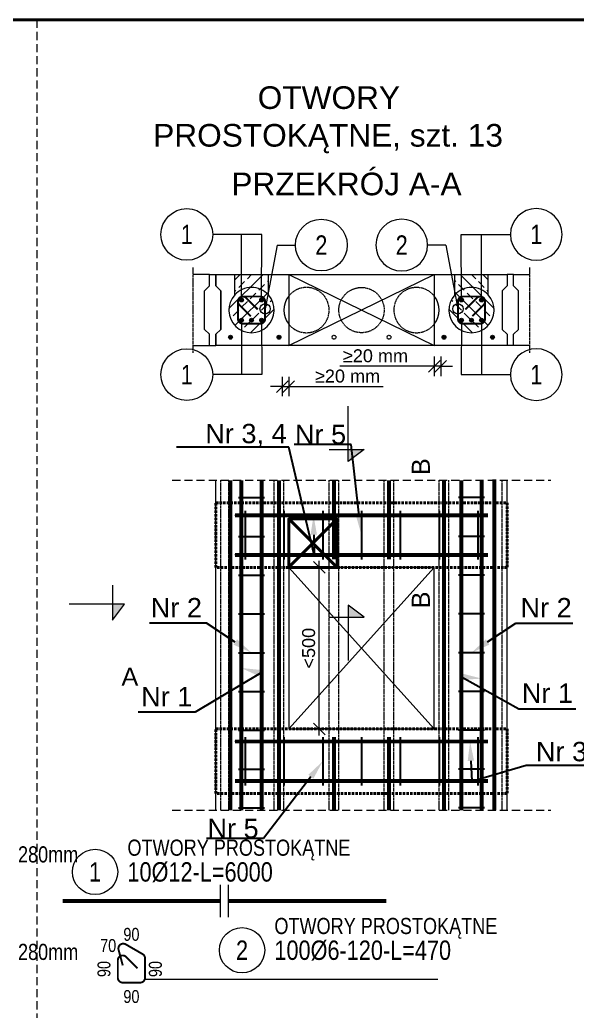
# Model space of a CAD drawing. Header units: millimetres. Extents: x 647 to 146539, y -131215 to 59.
# Drawn here: x 92088 to 93810, y -30166 to -27098 of the extents above; entities that cross this region are included whole.
import ezdxf
from ezdxf import colors
from ezdxf.entities.mleader import LeaderData, LeaderLine
from ezdxf.enums import TextEntityAlignment as Align
from ezdxf.math import Vec2, Vec3

# ---------------------------------------------------------------- set-up
doc = ezdxf.new("R2010")
doc.units = ezdxf.units.MM
doc.linetypes.add('DASHED', pattern=[0.75, 0.5, -0.25])
doc.layers.get('Defpoints').update_dxf_attribs({"color": 2, "lineweight": 50})
for name, color, linetype, lineweight in [('e-cad_cienkie', 4, 'Continuous', 9), ('e-cad_opisy', 2, 'Continuous', 18), ('e-cad_prety_przekroj', 4, 'Continuous', 9), ('e-cad_prety_widok', 1, 'Continuous', 40), ('e-cad_strzemiona', 6, 'Continuous', 25), ('G-Bloki', 221, 'Continuous', 5), ('G-Cienka', 4, 'Continuous', 9), ('G-Elementy konstrukcyjne', 1, 'Continuous', 40), ('G-Kreskowanie', 9, 'Continuous', 5), ('G-Obrys', 3, 'Continuous', 20), ('G-Opisy', 2, 'Continuous', 18), ('G-Przerywana', 8, 'DASHED', 15), ('G-Ramka', 5, 'Continuous', 40), ('G-Wymiary', 4, 'Continuous', 9)]:
    doc.layers.add(name, color=color, linetype=linetype, lineweight=lineweight)
doc.layers.add('e-cad_rzutnie', color=61, linetype='Continuous', lineweight=5, plot=False)
doc.styles.add('Arial-GG', font='arial.ttf')
doc.styles.add('e-cad_1', font='arial.ttf')
doc.dimstyles.new('e-cad_1_20_[mm]', dxfattribs={"dimscale": 20, "dimtxt": 2, "dimasz": 1.8, "dimexe": 1.5, "dimexo": 0, "dimgap": 0.6, "dimtad": 1, "dimdec": 1, "dimrnd": 1, "dimtxsty": 'Arial-GG', "dimblk": 'OBLIQUE', "dimcen": 0, "dimdle": 1, "dimclrd": 4, "dimclre": 4, "dimclrt": 7, "dimadec": 1, "dimazin": 0, "dimtfac": 1, "dimtdec": 1, "dimtix": 1, "dimtmove": 0, "dimatfit": 2, "dimfxl": 1.5, "dimfxlon": 1, "dimlwd": -1, "dimlwe": -1, "dimarcsym": 0})

# ---------------------------------------------------------------- blocks, each defined once
blk = doc.blocks.new('e-cad_ZelbetOpis_7')
blk.add_circle((5, 4.5), 3.5)
at = {"layer": 'e-cad_opisy', "style": 'e-cad_1', "width": 0.8}
blk.add_attdef('NR', text='', height=3, dxfattribs=at).set_placement((5, 3), align=Align.CENTER)
for tag, p in [('OPIS_1', (10, 3)), ('UWAGI', (10, -6))]:
    blk.add_attdef(tag, p, '', height=3, dxfattribs=at)
at = {"layer": 'e-cad_opisy', "style": 'e-cad_1', "width": 0.8, "flags": 1}
for tag, p in [('SREDNICA', (0, -15)), ('DLUGOSC', (0, -20)), ('SZT', (0, -25)), ('GATUNEK_STALI', (0, -30)), ('KLASA_STALI', (0, -35)), ('OPIS_2', (0, -40)), ('KOD', (0, -50)), ('HAK_1', (0, -55)), ('HAK_2', (0, -60)), ('A', (0, -65)), ('B', (0, -70)), ('C', (0, -75)), ('D', (0, -80)), ('E', (0, -85)), ('F', (0, -90)), ('R', (0, -95)), ('HAK_1_DLUGOSC', (0, -100)), ('HAK_2_DLUGOSC', (0, -105)), ('KIERUNEK', (0, -110))]:
    blk.add_attdef(tag, p, '', height=3, dxfattribs=at)
at = {"layer": 'e-cad_rzutnie', "style": 'e-cad_1', "width": 0.8}
blk.add_attdef('POZYCJA', (10, 7), '', height=2.5, dxfattribs=at)
blk = doc.blocks.new('e-cad_ZelbetOpisNiezliczalny_1P')
at = {"layer": 'e-cad_cienkie'}
blk.add_circle((4, 0), 4, dxfattribs=at)
at = {"layer": 'e-cad_opisy', "ltscale": 0.04, "style": 'e-cad_1', "width": 0.8}
for tag, p in [('OPIS', (-1, 1)), ('UWAGI', (-1, -3))]:
    blk.add_attdef(tag, text='', height=2, dxfattribs=at).set_placement(p, align=Align.RIGHT)
blk.add_attdef('NR', text='', height=3, dxfattribs=at).set_placement((4, 0), align=Align.MIDDLE_CENTER)
blk = doc.blocks.new('_Oblique')
at = {"color": 0, "linetype": 'ByBlock', "lineweight": -2}
blk.add_line((-0.5, -0.5), (0.5, 0.5), dxfattribs=at)
blk = doc.blocks.new('*D734')
at = {"layer": 'Defpoints', "color": 0, "ltscale": 5, "transparency": 16777216}
for p in [(92898.9, -28080.5), (92918.9, -28080.5), (92918.9, -28233.3)]:
    blk.add_point(p, dxfattribs=at)
at = {"layer": 'G-Wymiary', "color": 4, "ltscale": 5, "transparency": 16777216}
for p, q in [((92898.9, -28203.3), (92898.9, -28263.3)), ((92918.9, -28203.3), (92918.9, -28263.3)), ((92898.9, -28233.3), (92862.9, -28233.3)), ((92898.9, -28233.3), (92918.9, -28233.3)), ((92918.9, -28233.3), (93210.6, -28233.3))]:
    blk.add_line(p, q, dxfattribs=at)
at = {"layer": 'G-Wymiary', "color": 4, "ltscale": 5, "transparency": 16777216, "xscale": 36, "yscale": 36, "zscale": 36}
blk.add_blockref('_Oblique', (92898.9, -28233.3), dxfattribs=at)
at = {"layer": 'G-Wymiary', "color": 4, "ltscale": 5, "transparency": 16777216, "xscale": 36, "yscale": 36, "zscale": 36, "rotation": 180}
blk.add_blockref('_Oblique', (92918.9, -28233.3), dxfattribs=at)
at = {"layer": 'G-Wymiary', "color": 7, "ltscale": 5, "transparency": 16777216, "insert": (93100.7, -28200.9), "char_height": 40, "attachment_point": 5, "style": 'Arial-GG'}
blk.add_mtext('≥20 mm', dxfattribs=at)
blk = doc.blocks.new('*D735')
at = {"layer": 'Defpoints', "color": 0, "ltscale": 0.8, "transparency": 16777216}
for p in [(93013, -28792.9), (93552.5, -28792.9), (93552.5, -29292.9)]:
    blk.add_point(p, dxfattribs=at)
at = {"layer": 'G-Cienka', "color": 4, "ltscale": 0.8, "transparency": 16777216}
for p, q in [((93013, -29312.9), (93013, -28772.9)), ((93043, -28792.9), (92983, -28792.9)), ((93043, -29292.9), (92983, -29292.9))]:
    blk.add_line(p, q, dxfattribs=at)
at = {"layer": 'G-Cienka', "color": 4, "ltscale": 0.8, "transparency": 16777216, "xscale": 36, "yscale": 36, "zscale": 36}
for p, rotation in [((93013, -28792.9), 90), ((93013, -29292.9), 270)]:
    blk.add_blockref('_Oblique', p, dxfattribs=dict(at, rotation=rotation))
at = {"layer": 'G-Cienka', "color": 7, "ltscale": 0.8, "transparency": 16777216, "insert": (92980.5, -29042.9), "char_height": 40, "attachment_point": 5, "rotation": 90, "style": 'Arial-GG'}
blk.add_mtext('<500', dxfattribs=at)
blk = doc.blocks.new('*U2')
at = {"layer": 'G-Opisy'}
blk.add_hatch(color=2, dxfattribs=at).paths.add_polyline_path([(0, 0), (0, 250), (-186, 250)])
at = {"layer": 'G-Opisy', "color": 2}
blk.add_lwpolyline([(0, 544), (0, 0), (-186, 250), (671, 250)], dxfattribs=at)
at = {"layer": 'G-Opisy', "color": 2, "style": 'Arial-GG', "flags": 4}
blk.add_attdef('KOTA_WYSOKOŚCIOWA', (-185, 293), '', height=200, dxfattribs=at)
blk = doc.blocks.new('*D740')
at = {"layer": 'Defpoints', "color": 0, "ltscale": 5, "transparency": 16777216}
for p in [(93368.9, -28080.5), (93388.9, -28080.5), (93388.9, -28170.5)]:
    blk.add_point(p, dxfattribs=at)
at = {"layer": 'G-Wymiary', "color": 4, "ltscale": 5, "transparency": 16777216}
for p, q in [((93368.9, -28140.5), (93368.9, -28200.5)), ((93388.9, -28140.5), (93388.9, -28200.5)), ((93368.9, -28170.5), (93077.1, -28170.5)), ((93388.9, -28170.5), (93368.9, -28170.5)), ((93388.9, -28170.5), (93424.9, -28170.5))]:
    blk.add_line(p, q, dxfattribs=at)
at = {"layer": 'G-Wymiary', "color": 4, "ltscale": 5, "transparency": 16777216, "xscale": 36, "yscale": 36, "zscale": 36}
blk.add_blockref('_Oblique', (93368.9, -28170.5), dxfattribs=at)
at = {"layer": 'G-Wymiary', "color": 4, "ltscale": 5, "transparency": 16777216, "xscale": 36, "yscale": 36, "zscale": 36, "rotation": 180}
blk.add_blockref('_Oblique', (93388.9, -28170.5), dxfattribs=at)
at = {"layer": 'G-Wymiary', "color": 7, "ltscale": 5, "transparency": 16777216, "insert": (93187, -28138.1), "char_height": 40, "attachment_point": 5, "style": 'Arial-GG'}
blk.add_mtext('≥20 mm', dxfattribs=at)
blk = doc.blocks.new('*U174')
at = {"ltscale": 2}
blk.add_point((75, 75), dxfattribs=at)
at = {"layer": 'G-Elementy konstrukcyjne', "ltscale": 10}
blk.add_lwpolyline([(0, 0), (150, 0), (150, 150), (0, 150)], close=True, dxfattribs=at)
for points in [[(0, 150), (150, 0)], [(0, 0.5), (150, 150)]]:
    blk.add_lwpolyline(points, dxfattribs=at)
blk = doc.blocks.new('*U651')
at = {"layer": 'G-Ramka', "color": 5}
blk.add_lwpolyline([(25, 282), (25, 5), (561.23, 5), (561.23, 282)], close=True, dxfattribs=at)

msp = doc.modelspace()

# ---------------------------------------------------------------- hatches: boundary and pattern name
at = {"layer": 'e-cad_prety_przekroj', "ltscale": 0.8}
h = msp.add_hatch(color=256, dxfattribs=at)
edge = h.paths.add_edge_path()
edge.add_arc((92772.66, -27965.3), 6, 0, 360)
h = msp.add_hatch(color=256, dxfattribs=at)
edge = h.paths.add_edge_path()
edge.add_arc((92835.06, -27965.3), 6, 0, 360)
h = msp.add_hatch(color=256, dxfattribs=at)
edge = h.paths.add_edge_path()
edge.add_arc((93452.66, -27965.3), 6, -270, 90, ccw=False)
h = msp.add_hatch(color=256, dxfattribs=at)
edge = h.paths.add_edge_path()
edge.add_arc((93515.06, -27965.3), 6, -270, 90, ccw=False)
h = msp.add_hatch(color=256, dxfattribs=at)
edge = h.paths.add_edge_path()
edge.add_arc((92772.66, -28027.7), 6, 0, 360)
h = msp.add_hatch(color=256, dxfattribs=at)
edge = h.paths.add_edge_path()
edge.add_arc((92803.85, -28027.7), 6, 0, 360)
h = msp.add_hatch(color=256, dxfattribs=at)
edge = h.paths.add_edge_path()
edge.add_arc((92835.06, -28027.7), 6, 0, 360)
h = msp.add_hatch(color=256, dxfattribs=at)
edge = h.paths.add_edge_path()
edge.add_arc((93452.66, -28027.7), 6, -270, 90, ccw=False)
h = msp.add_hatch(color=256, dxfattribs=at)
edge = h.paths.add_edge_path()
edge.add_arc((93483.85, -28027.7), 6, -270, 90, ccw=False)
h = msp.add_hatch(color=256, dxfattribs=at)
edge = h.paths.add_edge_path()
edge.add_arc((93515.06, -28027.7), 6, -270, 90, ccw=False)
at = {"layer": 'G-Kreskowanie', "ltscale": 5}
h = msp.add_hatch(dxfattribs=at)
h.set_pattern_fill('ANSI33', color=256, scale=200, style=0)
h.set_pattern_definition([(45, (-1574964.615, 681885.367), (-35.355339, 35.355339), []), (45, (-1574929.26, 681885.367), (-35.355339, 35.355339), [25, -12.5])])
h.paths.add_polyline_path([(92751.86, -27949.64), (92751.86, -27886.5), (92855.86, -27886.5), (92855.86, -27949.64, -2.2473365)])
h = msp.add_hatch(dxfattribs=at)
h.set_pattern_fill('ANSI33', color=256, scale=200, angle=180, style=0)
h.set_pattern_definition([(135, (1761252.345, 681885.367), (35.355339, 35.355339), []), (135, (1761216.99, 681885.367), (35.355339, 35.355339), [25, -12.5])])
h.paths.add_polyline_path([(93535.86, -27949.64), (93535.86, -27886.5), (93431.86, -27886.5), (93431.86, -27949.64, 2.2473365)])
at = {"layer": 'G-Obrys'}
for points in [[(92744.86, -28080.5, 1), (92732.86, -28080.5, 1)], [(92894.86, -28080.5, 1), (92882.86, -28080.5, 1)], [(93404.86, -28080.5, 1), (93392.86, -28080.5, 1)], [(93554.86, -28080.5, 1), (93542.86, -28080.5, 1)]]:
    msp.add_hatch(color=256, dxfattribs=at).paths.add_polyline_path(points)

# ---------------------------------------------------------------- linework, layer by layer
at = {"layer": 'e-cad_cienkie', "ltscale": 0.8}
for p, q in [((92883.07, -27795.29), (92845.86, -27992.6)), ((93404.66, -27795.29), (93441.86, -27992.6))]:
    msp.add_line(p, q, dxfattribs=at)
for points in [[(92835.41, -27762.42), (92683.79, -27762.42), (92683.79, -27762.42)], [(92772.66, -27965.3), (92773.01, -27762.42)], [(92835.06, -27965.3), (92835.41, -27762.42)], [(93452.66, -27965.3), (93452.32, -27762.42)], [(93452.32, -27762.42), (93603.94, -27762.42), (93603.94, -27762.42)], [(93515.06, -27965.3), (93514.72, -27762.42)], [(92883.07, -27795.29), (92939.63, -27795.29), (92939.63, -27795.29)], [(93404.66, -27795.29), (93348.1, -27795.29), (93348.1, -27795.29)], [(92772.66, -28022.6), (92773.01, -28196.1)], [(92835.06, -28022.6), (92835.41, -28196.1)], [(93452.66, -28022.6), (93452.32, -28196.1)], [(93515.06, -28022.6), (93514.72, -28196.1)], [(92835.41, -28196.1), (92683.79, -28196.1), (92683.79, -28196.1)], [(93452.32, -28196.1), (93603.94, -28196.1), (93603.94, -28196.1)], [(92707.8, -29875.24), (92707.8, -29775.24)], [(92732.8, -29875.24), (92732.8, -29775.24)], [(92474.56, -30067.59), (93379.71, -30067.59)]]:
    msp.add_lwpolyline(points, dxfattribs=at)
for centre in [(92845.86, -27992.6), (93441.86, -27992.6)]:
    msp.add_circle(centre, 16, dxfattribs=at)
at = {"layer": 'e-cad_prety_przekroj', "ltscale": 0.8}
for centre in [(92772.66, -27965.3), (92835.06, -27965.3), (93452.66, -27965.3), (93515.06, -27965.3), (92772.66, -28027.7), (92803.85, -28027.7), (92835.06, -28027.7), (93452.66, -28027.7), (93483.85, -28027.7), (93515.06, -28027.7)]:
    msp.add_circle(centre, 6, dxfattribs=at)
at = {"layer": 'e-cad_prety_widok', "ltscale": 0.8}
for points in [[(92220.3, -29825.24, 12, 12, 0), (92707.8, -29825.24, 0, 0, 0)], [(92732.8, -29825.24, 12, 12, 0), (93220.3, -29825.24, 0, 0, 0)]]:
    msp.add_lwpolyline(points, format="xyseb", dxfattribs=at)
at = {"layer": 'e-cad_strzemiona', "ltscale": 5}
for p, q in [((92783.86, -28617.93), (92783.86, -28767.93)), ((92903.86, -28617.93), (92903.86, -28767.93)), ((93023.86, -28617.93), (93023.86, -28767.93)), ((93143.86, -28617.93), (93143.86, -28767.93)), ((93263.86, -28617.93), (93263.86, -28767.93)), ((93383.86, -28617.93), (93383.86, -28767.93)), ((93503.86, -28617.93), (93503.86, -28767.93)), ((92783.86, -29317.93), (92783.86, -29467.93)), ((92903.86, -29317.93), (92903.86, -29467.93)), ((93023.86, -29317.93), (93023.86, -29467.93)), ((93143.86, -29317.93), (93143.86, -29467.93)), ((93263.86, -29317.93), (93263.86, -29467.93)), ((93383.86, -29317.93), (93383.86, -29467.93)), ((93503.86, -29317.93), (93503.86, -29467.93))]:
    msp.add_line(p, q, dxfattribs=at)
at = {"layer": 'e-cad_strzemiona', "ltscale": 0.8}
for points in [[(92822.83, -27994.25, 6, 6, 0), (92787.47, -27958.89, 6, 6, 0.6681786), (92761.86, -27969.5, 6, 6, 0), (92761.86, -28023.5, 6, 6, 0.4142136), (92776.86, -28038.5, 6, 6, 0), (92830.86, -28038.5, 6, 6, 0.4142136), (92845.86, -28023.5, 6, 6, 0), (92845.86, -27969.5, 6, 6, 0.4142136), (92830.86, -27954.5, 6, 6, 0), (92776.86, -27954.5, 6, 6, 0.6681786), (92766.26, -27980.11, 6, 6, 0), (92801.61, -28015.46, 0, 0, 0)], [(93464.9, -27994.25, 6, 6, 0), (93500.26, -27958.89, 6, 6, -0.6681786), (93525.86, -27969.5, 6, 6, 0), (93525.86, -28023.5, 6, 6, -0.4142136), (93510.86, -28038.5, 6, 6, 0), (93456.86, -28038.5, 6, 6, -0.4142136), (93441.86, -28023.5, 6, 6, 0), (93441.86, -27969.5, 6, 6, -0.4142136), (93456.86, -27954.5, 6, 6, 0), (93510.86, -27954.5, 6, 6, -0.6681786), (93521.47, -27980.11, 6, 6, 0), (93486.12, -28015.46, 0, 0, 0)], [(92451.52, -30033.61, 6, 6, 0), (92416.17, -29998.25, 6, 6, 0.6681786), (92390.56, -30008.86, 6, 6, 0), (92390.56, -30062.86, 6, 6, 0.4142136), (92405.56, -30077.86, 6, 6, 0), (92459.56, -30077.86, 6, 6, 0.4142136), (92474.56, -30062.86, 6, 6, 0), (92474.56, -30002.52, 6, 6, 0.2679492), (92467.06, -29989.53, 6, 6, 0), (92414.81, -29959.36, 6, 6, 0.6681786), (92392.82, -29976.23, 6, 6, 0), (92405.76, -30024.53, 0, 0, 0)]]:
    msp.add_lwpolyline(points, format="xyseb", dxfattribs=at)
at = {"layer": 'e-cad_strzemiona', "ltscale": 5}
for points in [[(92763.66, -28576.96), (92844.06, -28576.96)], [(93524.06, -28576.96), (93443.66, -28576.96)], [(92763.66, -28696.96), (92844.06, -28696.96)], [(93524.06, -28696.96), (93443.66, -28696.96)], [(92763.66, -28816.96), (92844.06, -28816.96)], [(93524.06, -28816.96), (93443.66, -28816.96)], [(92763.66, -28936.96), (92844.06, -28936.96)], [(93524.06, -28936.96), (93443.66, -28936.96)], [(92763.66, -29056.96), (92844.06, -29056.96)], [(93524.06, -29056.96), (93443.66, -29056.96)], [(92763.66, -29176.96), (92844.06, -29176.96)], [(93524.06, -29176.96), (93443.66, -29176.96)], [(92763.66, -29296.96), (92844.06, -29296.96)], [(93524.06, -29296.96), (93443.66, -29296.96)], [(92763.66, -29416.96), (92844.06, -29416.96)], [(93524.06, -29416.96), (93443.66, -29416.96)], [(92763.66, -29536.96), (92844.06, -29536.96)], [(93524.06, -29536.96), (93443.66, -29536.96)]]:
    msp.add_lwpolyline(points, dxfattribs=at)
at = {"layer": 'G-Cienka', "ltscale": 0.8}
for p, q in [((92673.86, -27886.5), (92693.86, -27886.5)), ((92918.86, -27886.5), (92918.86, -28106.5)), ((92918.86, -27886.5), (93368.86, -28106.5)), ((92918.86, -28106.5), (93368.86, -27886.5)), ((93368.86, -27886.5), (93368.86, -28106.5)), ((93613.86, -27886.5), (93593.86, -27886.5)), ((92673.86, -28106.14), (92693.86, -28106.14)), ((93613.86, -28106.14), (93593.86, -28106.14)), ((93515.06, -28631.73), (92752.66, -28631.73)), ((93515.06, -28754.13), (92752.66, -28754.13)), ((92918.86, -29292.93), (93368.86, -28792.93)), ((92918.86, -28792.93), (93368.86, -29292.93)), ((93515.06, -29331.73), (92752.66, -29331.73))]:
    msp.add_line(p, q, dxfattribs=at)
msp.add_lwpolyline([(92918.86, -29292.93), (93368.86, -29292.93), (93368.86, -28792.93), (92918.86, -28792.93)], close=True, dxfattribs=at)
at = {"layer": 'G-Cienka', "ltscale": 5}
for centre in [(92803.86, -27996.5), (93483.86, -27996.5)]:
    msp.add_arc(centre, 70, 42.02463, 137.97537, dxfattribs=at)
at = {"layer": 'G-Elementy konstrukcyjne', "linetype": 'DASHED', "ltscale": 15, "const_width": 12}
for points in [[(92738.86, -28523.13), (92738.86, -29544.63)], [(92888.86, -28523.13), (92888.86, -29544.63)]]:
    msp.add_lwpolyline(points, dxfattribs=at)
at = {"layer": 'G-Elementy konstrukcyjne', "ltscale": 15, "const_width": 12}
for points in [[(92772.66, -28523.13), (92772.66, -29544.63)], [(92835.06, -28523.13), (92835.06, -29544.63)], [(93452.66, -28523.13), (93452.66, -29544.63)], [(93515.06, -28523.13), (93515.06, -29544.63)], [(92752.66, -28631.73), (93535.06, -28631.73)], [(92752.66, -28754.13), (93535.06, -28754.13)], [(92752.66, -29331.73), (93535.06, -29331.73)], [(92752.66, -29454.13), (93535.06, -29454.13)]]:
    msp.add_lwpolyline(points, dxfattribs=at)
at = {"layer": 'G-Elementy konstrukcyjne', "linetype": 'DASHED', "ltscale": 15}
for points in [[(93058.86, -28523.13, 12, 12, 0), (93058.86, -28767.93, 12, 12, 0)], [(93228.86, -28523.13, 12, 12, 0), (93228.86, -28767.93, 0, 0, 0)], [(93398.86, -28523.13, 12, 12, 0), (93398.86, -29544.63, 12, 12, 0)], [(93554.33, -28520.65, 12, 12, 0), (93554.33, -29544.63, 12, 12, 0)], [(93058.86, -29317.93, 12, 12, 0), (93058.86, -29544.63, 12, 12, 0)], [(93228.86, -29317.93, 12, 12, 0), (93228.86, -29544.63, 0, 0, 0)]]:
    msp.add_lwpolyline(points, format="xyseb", dxfattribs=at)
for points in [[(92693.86, -28592.93), (93593.86, -28592.93), (93593.86, -28792.93), (92693.86, -28792.93)], [(92693.86, -29292.93), (93593.86, -29292.93), (93593.86, -29492.93), (92693.86, -29492.93)]]:
    msp.add_lwpolyline(points, close=True, dxfattribs=at)
at = {"layer": 'G-Obrys', "ltscale": 2}
for p, q in [((92751.86, -27949.64), (92751.86, -27886.5)), ((92855.86, -27949.64), (92855.86, -27886.5)), ((93431.86, -27949.64), (93431.86, -27886.5)), ((93535.86, -27949.64), (93535.86, -27886.5)), ((92693.86, -29544.63), (92693.86, -28523.13)), ((93593.86, -29544.63), (93593.86, -28523.13))]:
    msp.add_line(p, q, dxfattribs=at)
for points in [[(92673.86, -28106.5), (92673.86, -28071.5), (92658.86, -28056.5), (92658.86, -27936.5), (92673.86, -27921.5), (92673.86, -27886.5), (92623.31, -27886.5)], [(92693.86, -28106.5), (92693.86, -28071.5), (92708.86, -28056.5), (92708.86, -27936.5), (92693.86, -27921.5), (92693.86, -27886.5), (93593.86, -27886.5), (93593.86, -27921.5), (93578.86, -27936.5), (93578.86, -28056.5), (93593.86, -28071.5), (93593.86, -28106.5), (92693.86, -28106.5), (92693.86, -28071.5)], [(92693.86, -27886.5), (92693.86, -27921.5), (92708.86, -27936.5), (92708.86, -28056.5), (92693.86, -28071.5), (92693.86, -28106.5)], [(93613.86, -28106.5), (93613.86, -28071.5), (93628.86, -28056.5), (93628.86, -27936.5), (93613.86, -27921.5), (93613.86, -27886.5), (93664.42, -27886.5)], [(92623.31, -28106.5), (92673.86, -28106.5), (92673.86, -28071.5)], [(93664.42, -28106.5), (93613.86, -28106.5), (93613.86, -28071.5)]]:
    msp.add_lwpolyline(points, dxfattribs=at)
at = {"layer": 'G-Obrys'}
for centre in [(92738.86, -28080.5), (92888.86, -28080.5), (93398.86, -28080.5), (93548.86, -28080.5)]:
    msp.add_circle(centre, 6, dxfattribs=at)
for centre, start, end in [((92803.86, -27996.5), 137.97537, 42.02463), ((93483.86, -27996.5), 137.97537, 42.02463), ((92973.86, -27996.5), 141.78679, 218.21321), ((93313.86, -27996.5), 321.78679, 38.21321)]:
    msp.add_arc(centre, 70, start, end, dxfattribs=at)
at = {"layer": 'G-Przerywana', "ltscale": 50}
for p, q in [((92140.04, -27098.15), (92140.04, -32178.98)), ((92558.86, -28523.13), (93728.86, -28523.13)), ((92558.86, -29544.63), (93728.86, -29544.63))]:
    msp.add_line(p, q, dxfattribs=at)
at = {"layer": 'G-Przerywana', "ltscale": 5}
for p, q in [((92623.31, -28128.5), (92623.31, -27864.5)), ((93664.42, -28128.5), (93664.42, -27864.5)), ((92708.86, -29544.63), (92708.86, -28523.13)), ((92733.86, -29544.63), (92733.86, -28523.13)), ((92873.86, -29544.63), (92873.86, -28523.13)), ((92903.86, -29544.63), (92903.86, -28523.13)), ((93043.86, -29544.63), (93043.86, -28523.13)), ((93073.86, -29544.63), (93073.86, -28523.13)), ((93213.86, -29544.63), (93213.86, -28523.13)), ((93243.86, -29544.63), (93243.86, -28523.13)), ((93383.86, -29544.63), (93383.86, -28523.13)), ((93413.86, -29544.63), (93413.86, -28523.13)), ((93553.86, -29544.63), (93553.86, -28523.13)), ((93578.86, -29544.63), (93578.86, -28523.13))]:
    msp.add_line(p, q, dxfattribs=at)
for centre, radius in [((93143.86, -27996.5), 70), ((93058.86, -28080.5), 6), ((93228.86, -28080.5), 6)]:
    msp.add_circle(centre, radius, dxfattribs=at)
for centre, start, end in [((92973.86, -27996.5), 218.21321, 141.78679), ((93313.86, -27996.5), 38.21321, 321.78679)]:
    msp.add_arc(centre, 70, start, end, dxfattribs=at)

# ---------------------------------------------------------------- block references
at = {"ltscale": 2}
msp.add_blockref('*U174', (92918.86, -28792.93), dxfattribs=at)
at = {"layer": 'e-cad_opisy', "ltscale": 0.8, "xscale": 20, "yscale": 20, "zscale": 20}
for name, p, values in [('e-cad_ZelbetOpisNiezliczalny_1P', (92523.79, -27762.42), {'NR': '1'}), ('e-cad_ZelbetOpisNiezliczalny_1P', (92939.63, -27795.29), {'NR': '2'}), ('e-cad_ZelbetOpisNiezliczalny_1P', (92523.79, -28196.1), {'NR': '1'}), ('e-cad_ZelbetOpis_7', (92220.3, -29825.24), {'OPIS_1': '10%%c12-L=6000', 'NR': '1', 'POZYCJA': 'OTWORY PROSTOKĄTNE'}), ('e-cad_ZelbetOpis_7', (90976.94, -29846.04), {'OPIS_1': '4%%c12-L=2300', 'NR': '1', 'POZYCJA': 'OTWORY OKRĄGŁE ŚREDNICA < 280mm'}), ('e-cad_ZelbetOpis_7', (92674.56, -30067.59), {'OPIS_1': '100%%c6-120-L=470', 'NR': '2', 'POZYCJA': 'OTWORY PROSTOKĄTNE'}), ('e-cad_ZelbetOpis_7', (90976.94, -30147.78), {'OPIS_1': '20%%c6-120-L=470', 'NR': '2', 'POZYCJA': 'OTWORY OKRĄGŁE ŚREDNICA < 280mm'})]:
    msp.add_blockref(name, p, dxfattribs=at).add_auto_attribs(values)
at = {"layer": 'e-cad_opisy', "ltscale": 0.8}
ref = msp.add_blockref('e-cad_ZelbetOpisNiezliczalny_1P', (93763.94, -27762.42), dxfattribs=dict(at, xscale=-19.99999999999999, yscale=20, zscale=20))
ref.add_attrib('NR', '1', dxfattribs={"ltscale": 0.04, "height": 60, "style": 'e-cad_1', "width": 0.8}).set_placement((93683.94, -27762.42), align=Align.MIDDLE_CENTER)
ref = msp.add_blockref('e-cad_ZelbetOpisNiezliczalny_1P', (93348.1, -27795.29), dxfattribs=dict(at, xscale=-19.99999999999999, yscale=20, zscale=20))
ref.add_attrib('NR', '2', dxfattribs={"ltscale": 0.04, "height": 60, "style": 'e-cad_1', "width": 0.8}).set_placement((93268.1, -27795.29), align=Align.MIDDLE_CENTER)
ref = msp.add_blockref('e-cad_ZelbetOpisNiezliczalny_1P', (93763.94, -28196.1), dxfattribs=dict(at, xscale=-19.99999999999999, yscale=20, zscale=20))
ref.add_attrib('NR', '1', dxfattribs={"ltscale": 0.04, "height": 60, "style": 'e-cad_1', "width": 0.8}).set_placement((93683.94, -28196.1), align=Align.MIDDLE_CENTER)
at = {"layer": 'G-Bloki', "ltscale": 0.8, "xscale": 20, "yscale": 20, "zscale": 20}
msp.add_blockref('*U651', (87691.4, -32738.15), dxfattribs=at)
at = {"layer": 'G-Opisy'}
ref = msp.add_blockref('*U2', (93152.47, -28427.61, 4), dxfattribs=dict(at, xscale=0.2, yscale=0.2, zscale=0.2, rotation=90.00000000000001))
ref.add_attrib('OZNACZENIE_PRZEKROJU', 'B', dxfattribs={"layer": '0', "height": 56, "rotation": 90, "style": 'Arial-GG'}).set_placement((93327.14, -28481.23, 4), align=Align.MIDDLE_CENTER)
ref = msp.add_blockref('*U2', (92374.2, -28956.35, -4), dxfattribs=dict(at, xscale=-0.2, yscale=0.2, zscale=0.2, rotation=359.9999999999999))
ref.add_attrib('OZNACZENIE_PRZEKROJU', 'A', dxfattribs={"layer": '0', "height": 56, "style": 'Arial-GG'}).set_placement((92427.82, -29131.02, -4), align=Align.MIDDLE_CENTER)
ref = msp.add_blockref('*U2', (93152.47, -28947.14, 4), dxfattribs=dict(at, xscale=-0.2, yscale=0.2, zscale=0.2, rotation=89.99999999999993))
ref.add_attrib('OZNACZENIE_PRZEKROJU', 'B', dxfattribs={"layer": '0', "height": 56, "rotation": 90, "style": 'Arial-GG'}).set_placement((93327.14, -28893.53, 4), align=Align.MIDDLE_CENTER)

# ---------------------------------------------------------------- texts
at = {"layer": 'e-cad_opisy', "ltscale": 0.8, "style": 'e-cad_1', "width": 0.8}
for s, rotation, p in [('90', 359.99979, (92432.56, -29928.46)), ('70', 359.99979, (92360.7, -29963.13)), ('90', 90.00021, (92347.56, -30035.86)), ('90', 90.00021, (92506.46, -30035.86)), ('90', 359.99979, (92432.56, -30120.86))]:
    msp.add_text(s, height=40, rotation=rotation, dxfattribs=at).set_placement(p, align=Align.MIDDLE_CENTER)
at = {"layer": 'G-Opisy', "color": 2, "char_height": 70, "width": 2544.7475, "attachment_point": 1, "style": 'Arial-GG'}
for s, insert in [('{\\fArial|b0|i0|c0|p34;\\W9.62177;    }OTWORY\\P{\\fArial|b0|i0|c0|p34;\\W8.86534;   }PROSTOKĄTNE, szt. 13', (91777.36, -27303.87)), ('{\\fArial|b0|i0|c0|p34;\\W8.32827;    }PRZEKRÓJ A-A', (91836.51, -27571.1))]:
    msp.add_mtext(s, dxfattribs=dict(at, insert=insert))

# ---------------------------------------------------------------- dimensions: what is measured, and where the dimension line sits
at = {"layer": 'G-Cienka', "ltscale": 0.8}
dim = msp.add_linear_dim(base=(93012.97, -28792.93), p1=(93552.52, -29292.93), p2=(93552.52, -28792.93), angle=90, dimstyle='e-cad_1_20_[mm]', override={"dimpost": '<<>'}, dxfattribs=at)
dim.commit()
dim.dimension.update_dxf_attribs({"geometry": '*D735', "text_midpoint": (92980.55, -29042.93)})
at = {"layer": 'G-Wymiary', "ltscale": 5}
for base, p1, p2, picture, middle in [((92918.86, -28233.3), (92898.86, -28080.5), (92918.86, -28080.5), '*D734', (93100.74, -28233.3)), ((93388.86, -28170.47), (93368.86, -28080.5), (93388.86, -28080.5), '*D740', (93186.99, -28170.47))]:
    dim = msp.add_linear_dim(base=base, p1=p1, p2=p2, dimstyle='e-cad_1_20_[mm]', override={"dimpost": '≥<> mm'}, dxfattribs=at)
    dim.commit()
    dim.dimension.update_dxf_attribs({"geometry": picture, "text_midpoint": middle, "dimtype": 160})

# ---------------------------------------------------------------- leaders
at = {"layer": 'G-Cienka', "ltscale": 0.8}
ml = msp.add_multileader_mtext('Standard', dxfattribs=at)
ml.set_content('^INr 3, 4', color=2, style='Arial-GG')
ml.set_leader_properties(color=4)
ml.build(insert=Vec2(0, 0))
ml.multileader.update_dxf_attribs({"text_left_attachment_type": 5, "text_right_attachment_type": 5, "dogleg_length": 10, "arrow_head_size": 60})
ctx = ml.context
ctx.base_point, ctx.char_height, ctx.arrow_head_size, ctx.landing_gap_size, ctx.plane_origin = Vec3(92647.64, -28420.72), 60, 60, 10, Vec3(92995.57, -28631.73)
ctx.left_attachment, ctx.right_attachment, ctx.text_align_type = 5, 5, 1
notes = []
notes.append((ctx, [(0, (1, 1, 0), (92918.74, -28420.72), (-1, 0), 10, [(1, [(92995.57, -28631.73), (92997.01, -28754.13)], 0, [])])]))
ctx.mtext.insert, ctx.mtext.alignment = Vec3(92775, -28348.61), 2
ml = msp.add_multileader_mtext('Standard', dxfattribs=at)
ml.set_content('Nr 5', color=2, style='Arial-GG')
ml.set_leader_properties(color=4)
ml.build(insert=Vec2(0, 0))
ml.multileader.update_dxf_attribs({"text_left_attachment_type": 5, "text_right_attachment_type": 5, "dogleg_length": 10, "arrow_head_size": 60})
ctx = ml.context
ctx.base_point, ctx.char_height, ctx.arrow_head_size, ctx.landing_gap_size, ctx.plane_origin = Vec3(92932.94, -28412.43), 60, 60, 10, Vec3(93143.86, -28692.93)
ctx.left_attachment, ctx.right_attachment, ctx.text_align_type = 5, 5, 1
notes.append((ctx, [(0, (1, 1, 0), (93111.54, -28412.43), (-1, 0), 10, [(0, [(93143.86, -28692.93)], 0, [])])]))
ctx.mtext.insert, ctx.mtext.alignment = Vec3(93017.24, -28351.41), 2
ml = msp.add_multileader_mtext('Standard', dxfattribs=at)
ml.set_content('Nr 2', color=2, style='Arial-GG')
ml.set_leader_properties(color=4)
ml.build(insert=Vec2(0, 0))
ml.multileader.update_dxf_attribs({"text_left_attachment_type": 5, "text_right_attachment_type": 5, "dogleg_length": 10, "arrow_head_size": 60})
ctx = ml.context
ctx.base_point, ctx.char_height, ctx.arrow_head_size, ctx.landing_gap_size, ctx.plane_origin = Vec3(92487.6, -28965.43), 60, 60, 10, Vec3(92697.47, -29245.93)
ctx.left_attachment, ctx.right_attachment, ctx.text_align_type = 5, 5, 1
notes.append((ctx, [(0, (1, 1, 0), (92665.15, -28965.43), (-1, 0), 10, [(0, [(92803.86, -29056.96)], 0, [])])]))
ctx.mtext.insert, ctx.mtext.alignment = Vec3(92571.37, -28887.42), 2
ml = msp.add_multileader_mtext('Standard', dxfattribs=at)
ml.set_content('Nr 2', color=2, style='Arial-GG')
ml.set_leader_properties(color=4)
ml.build(insert=Vec2(0, 0))
ml.multileader.update_dxf_attribs({"text_left_attachment_type": 5, "text_right_attachment_type": 5, "dogleg_length": 10, "arrow_head_size": 60})
ctx = ml.context
ctx.base_point, ctx.char_height, ctx.arrow_head_size, ctx.landing_gap_size, ctx.plane_origin = Vec3(93630.61, -28965.43), 60, 60, 10, Vec3(93840.47, -29245.93)
ctx.left_attachment, ctx.right_attachment, ctx.text_align_type = 5, 5, 1
notes.append((ctx, [(0, (1, 1, 0), (93620.61, -28965.43), (1, 0), 10, [(0, [(93483.86, -29056.96)], 0, [])])]))
ctx.mtext.insert, ctx.mtext.alignment = Vec3(93714.38, -28887.42), 2
ml = msp.add_multileader_mtext('Standard', dxfattribs=at)
ml.set_content('Nr 1', color=2, style='Arial-GG')
ml.set_leader_properties(color=4)
ml.build(insert=Vec2(0, 0))
ml.multileader.update_dxf_attribs({"text_left_attachment_type": 5, "text_right_attachment_type": 5, "dogleg_length": 10, "arrow_head_size": 60})
ctx = ml.context
ctx.base_point, ctx.char_height, ctx.arrow_head_size, ctx.landing_gap_size, ctx.plane_origin = Vec3(92463.39, -29240.84), 60, 60, 10, Vec3(92771.4, -29104.11)
ctx.left_attachment, ctx.right_attachment, ctx.text_align_type = 5, 5, 1
notes.append((ctx, [(0, (1, 1, 0), (92629.97, -29240.84), (-1, 0), 10, [(1, [(92771.4, -29104.11), (92831.75, -29120.34)], 0, [])])]))
ctx.mtext.insert, ctx.mtext.alignment = Vec3(92541.68, -29162.83), 2
ml = msp.add_multileader_mtext('Standard', dxfattribs=at)
ml.set_content('Nr 1', color=2, style='Arial-GG')
ml.set_leader_properties(color=4)
ml.build(insert=Vec2(0, 0))
ml.multileader.update_dxf_attribs({"text_left_attachment_type": 5, "text_right_attachment_type": 5, "dogleg_length": 10, "arrow_head_size": 60})
ctx = ml.context
ctx.base_point, ctx.char_height, ctx.arrow_head_size, ctx.landing_gap_size, ctx.plane_origin = Vec3(93640.15, -29230.07), 60, 60, 10, Vec3(93923.17, -29104.11)
ctx.left_attachment, ctx.right_attachment, ctx.text_align_type = 5, 5, 1
notes.append((ctx, [(1, (1, 1, 0), (93630.15, -29230.07), (1, 0), 10, [(1, [(93515.26, -29136.86), (93452.66, -29131.25)], 0, [])])]))
ctx.mtext.insert, ctx.mtext.alignment = Vec3(93718.44, -29152.06), 2
ml = msp.add_multileader_mtext('Standard', dxfattribs=at)
ml.set_content('^INr 3, 4', color=2, style='Arial-GG')
ml.set_leader_properties(color=4)
ml.build(insert=Vec2(0, 0))
ml.multileader.update_dxf_attribs({"text_left_attachment_type": 5, "text_right_attachment_type": 5, "dogleg_length": 10, "arrow_head_size": 60})
ctx = ml.context
ctx.base_point, ctx.char_height, ctx.arrow_head_size, ctx.landing_gap_size, ctx.plane_origin = Vec3(93663.31, -29404.96), 60, 60, 10, Vec3(94023.99, -29692.6)
ctx.left_attachment, ctx.right_attachment, ctx.text_align_type = 5, 5, 1
notes.append((ctx, [(1, (1, 1, 0), (93653.31, -29404.96), (1, 0), 10, [(1, [(93479.53, -29331.73), (93484.49, -29454.13)], 0, [])])]))
ctx.mtext.insert, ctx.mtext.alignment = Vec3(93797.06, -29332.84), 2
ml = msp.add_multileader_mtext('Standard', dxfattribs=at)
ml.set_content('Nr 5', color=2, style='Arial-GG')
ml.set_leader_properties(color=4)
ml.build(insert=Vec2(0, 0))
ml.multileader.update_dxf_attribs({"text_left_attachment_type": 5, "text_right_attachment_type": 5, "dogleg_length": 10, "arrow_head_size": 60})
ctx = ml.context
ctx.base_point, ctx.char_height, ctx.arrow_head_size, ctx.landing_gap_size, ctx.plane_origin = Vec3(92662.39, -29631.86), 60, 60, 10, Vec3(92873.32, -29912.36)
ctx.left_attachment, ctx.right_attachment, ctx.text_align_type = 5, 5, 1
notes.append((ctx, [(0, (1, 1, 0), (92841, -29631.86), (-1, 0), 10, [(0, [(93023.86, -29392.93)], 0, [])])]))
ctx.mtext.insert, ctx.mtext.alignment = Vec3(92746.7, -29570.83), 2
for ctx, leaders in notes:
    for number, flags, end, landing, length, lines in leaders:
        leader = LeaderData()
        leader.index, (leader.has_last_leader_line, leader.has_dogleg_vector, leader.attachment_direction) = number, flags
        leader.last_leader_point, leader.dogleg_vector, leader.dogleg_length = Vec3(end), Vec3(landing), length
        for number, points, colour, breaks in lines:
            line = LeaderLine()
            line.index, line.vertices, line.color, line.breaks = number, Vec3.list(points), colors.encode_raw_color(colour), breaks
            leader.lines.append(line)
        ctx.leaders.append(leader)

doc.saveas('drawing.dxf')
